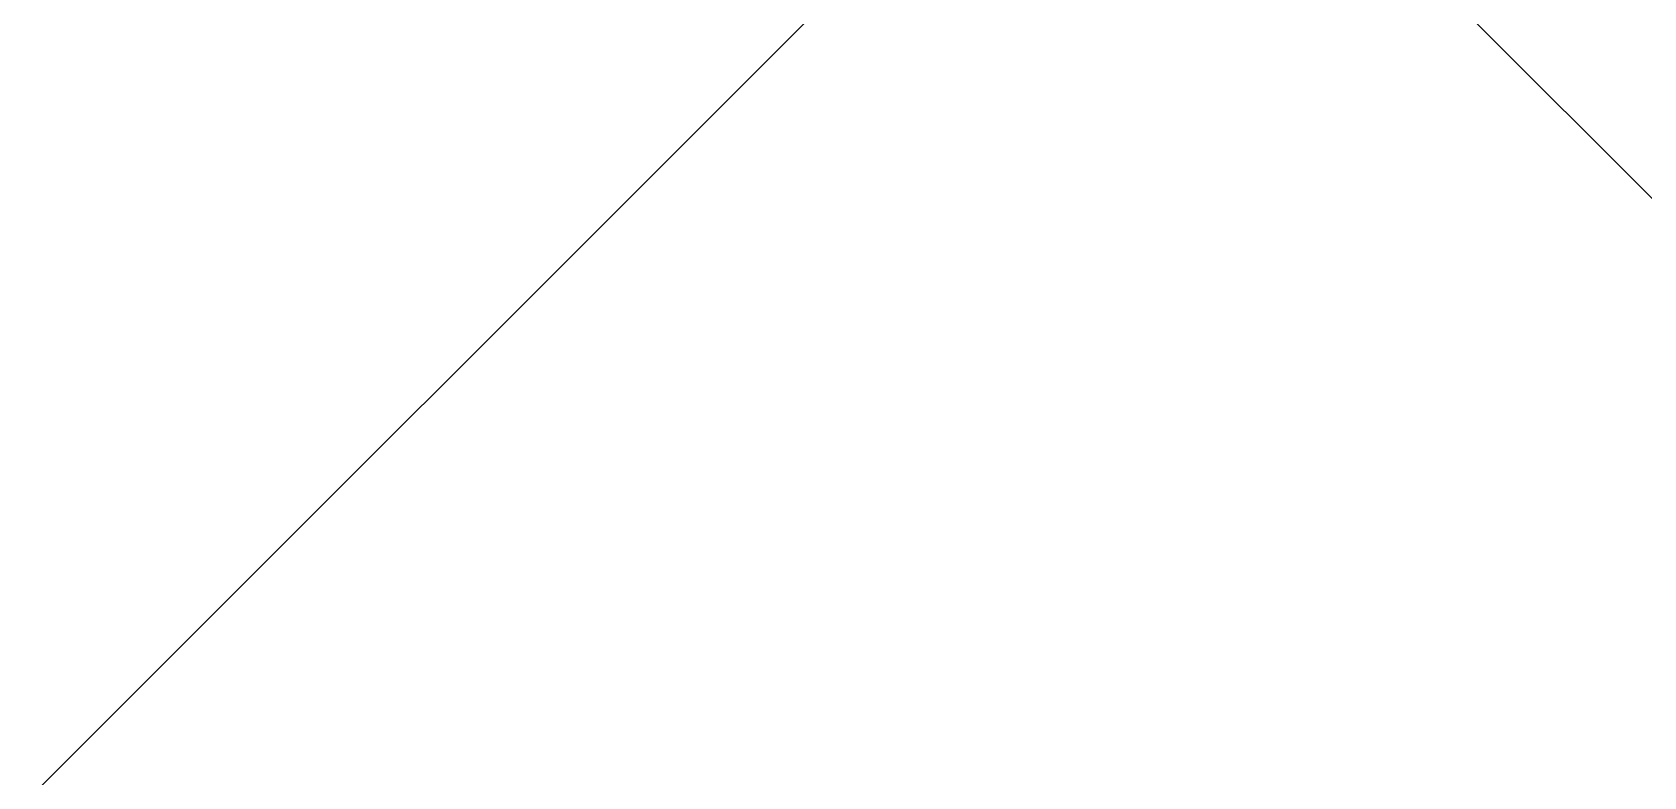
# Model space of a CAD drawing. Header units: millimetres. Extents: x -187664 to 435448, y -313239 to 299894.
# Drawn here: x 5848.53 to 5874.56, y -309502.68 to -309490.65 of the extents above; entities that cross this region are included whole.
import ezdxf

# ---------------------------------------------------------------- set-up
doc = ezdxf.new("R2010")
doc.units = ezdxf.units.MM
doc.layers.add('A-GLAZ-CURT', color=7, linetype='Continuous', lineweight=9)

# ---------------------------------------------------------------- blocks, each defined once
blk = doc.blocks.new('DPA_CP_Fence Type D - Fence Post Left w MRTA Logo-17948264-2140-01 ENTRANCE 1 ELEVATION 2')
at = {"layer": 'A-GLAZ-CURT'}
h = blk.add_hatch(dxfattribs=at)
h.set_pattern_fill('FP_15', style=0, pattern_type=2)
h.set_pattern_definition([(45, (-18634.849, 101450), (-35.35533905932738, 35.35533905932738), []), (135, (-18634.849, 101450), (-35.35533905932738, -35.35533905932737), [])])
h.paths.add_polyline_path([(-18844.7115991986, 101555), (-18647.02053821729, 101555), (-18647.02053821729, 102352.9999999409), (-18706.74742907667, 102352.9999999588), (-18847.80894508605, 102434.8975398161), (-18846.97758457926, 101568.1587259648), (-18844.96361043777, 101555.6087785465)])
h.paths.add_polyline_path([(-18647.02053821729, 102359.9932885858), (-18647.02053821729, 102540.0067112767), (-18803.67469691882, 102449.9999999827), (-18657.65269713336, 102366.10206774)])
h.paths.add_polyline_path([(-18847.80894508605, 102465.0958884992), (-18706.67469689486, 102546.9999999587), (-18647.02053821729, 102546.9999999587), (-18647.02053821729, 103400.1316524976), (-18777.90163480047, 103399.4656676418), (-18791.84354262818, 103397.3794474859), (-18814.04311926835, 103387.4958206951), (-18829.36333576854, 103373.6034262517), (-18839.97460589165, 103357.7026866968), (-18846.12450740405, 103340.1820897623), (-18847.80894508605, 103325), (-18847.80894508605, 102546.9999999587)])

msp = doc.modelspace()

# ---------------------------------------------------------------- block references
at = {"layer": 'A-GLAZ-CURT', "color": 7}
msp.add_blockref('DPA_CP_Fence Type D - Fence Post Left w MRTA Logo-17948264-2140-01 ENTRANCE 1 ELEVATION 2', (24671.17289898844, -411064.7103361311), dxfattribs=at)

doc.saveas('drawing.dxf')
